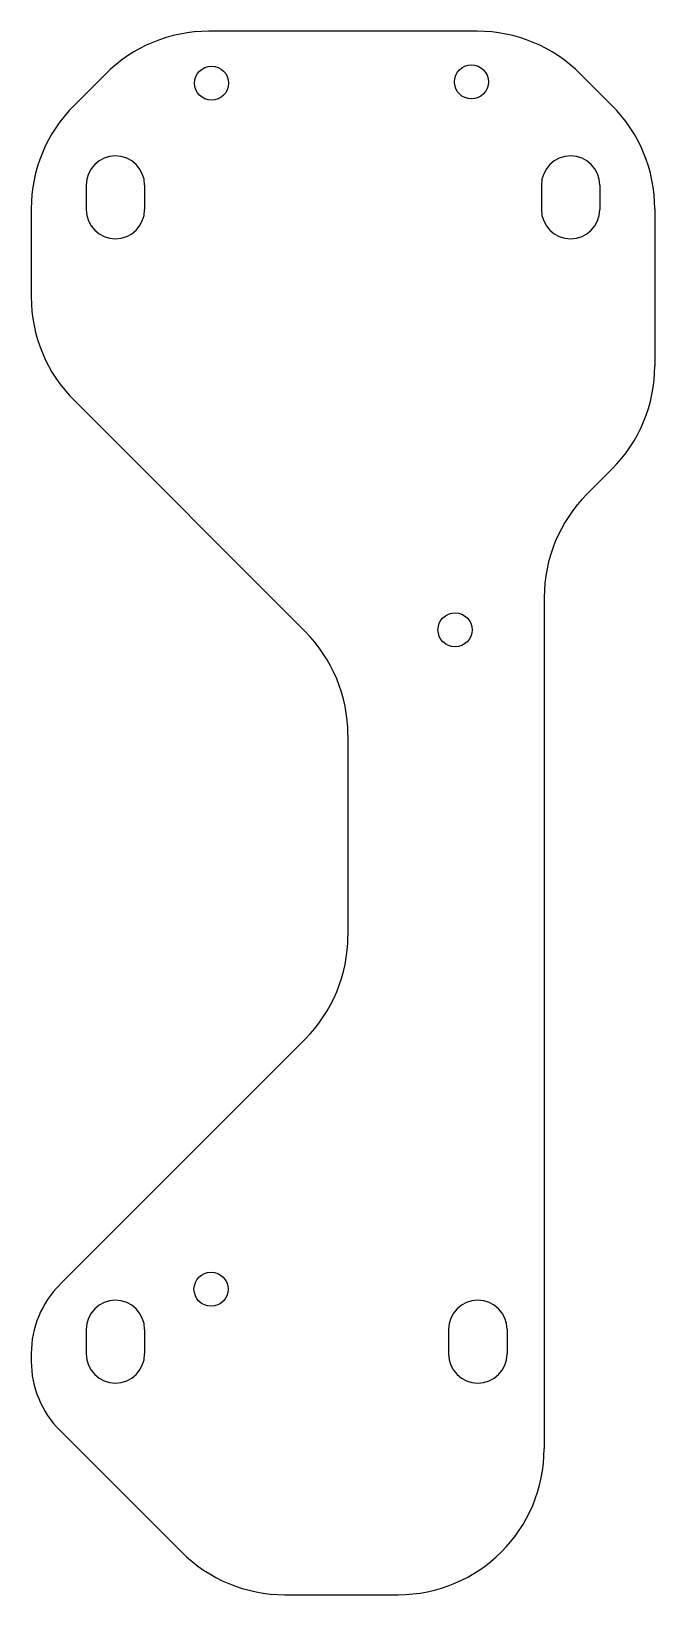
# Model space of a CAD drawing. Extents: x 27 to 155, y 16 to 337.
import ezdxf

# ---------------------------------------------------------------- set-up
doc = ezdxf.new("R2010")
doc.units = 0
doc.layers.get('0').update_dxf_attribs({"linetype": 'CONTINUOUS'})

msp = doc.modelspace()

# ---------------------------------------------------------------- linework, layer by layer
for p, q in [((118.86, 337.09), (63.72, 337.09)), ((36.08, 321.87), (42.5, 328.3)), ((146.5, 321.87), (140.08, 328.3)), ((38.56, 305.51), (38.56, 300.51)), ((50.56, 305.51), (50.56, 300.51)), ((132.02, 305.51), (132.02, 300.51)), ((144.02, 305.51), (144.02, 300.51)), ((27.29, 300.66), (27.29, 282.57)), ((155.29, 300.66), (155.29, 268.43)), ((36.08, 261.36), (83.5, 213.93)), ((146.5, 247.22), (141.38, 242.09)), ((132.59, 220.88), (132.59, 130.74)), ((92.29, 192.72), (92.29, 151.46)), ((33.15, 79.89), (83.5, 130.24)), ((132.59, 130.74), (132.59, 46.26)), ((38.56, 70.7), (38.56, 65.7)), ((50.56, 70.7), (50.56, 65.7)), ((112.98, 70.7), (112.98, 65.7)), ((124.98, 70.7), (124.98, 65.7)), ((27.29, 65.74), (27.29, 64.15)), ((33.15, 50), (58.11, 25.05)), ((79.32, 16.26), (102.59, 16.26))]:
    msp.add_line(p, q)
for centre in [(64.3, 326.44), (117.66, 326.7), (114.29, 214.26), (64.2, 78.95)]:
    msp.add_circle(centre, 3.5)
for centre, radius, start, end in [((63.72, 307.09), 30, 90, 135), ((118.86, 307.09), 30, 45, 90), ((57.29, 300.66), 30, 135, 180), ((125.29, 300.66), 30, 0, 45), ((44.56, 305.51), 6, 0, 180), ((138.02, 305.51), 6, 0, 180), ((44.56, 300.51), 6, 180, 0), ((138.02, 300.51), 6, 180, 0), ((57.29, 282.57), 30, 180, 225), ((125.29, 268.43), 30, 315, 0), ((162.59, 220.88), 30, 135, 180), ((62.29, 192.72), 30, 0, 45), ((62.29, 151.46), 30, 315, 0), ((47.29, 65.74), 20, 135, 180), ((44.56, 70.7), 6, 0, 180), ((118.98, 70.7), 6, 0, 180), ((44.56, 65.7), 6, 180, 0), ((118.98, 65.7), 6, 180, 0), ((47.29, 64.15), 20, 180, 225), ((102.59, 46.26), 30, 270, 0), ((79.32, 46.26), 30, 225, 270)]:
    msp.add_arc(centre, radius, start, end)

doc.saveas('drawing.dxf')
